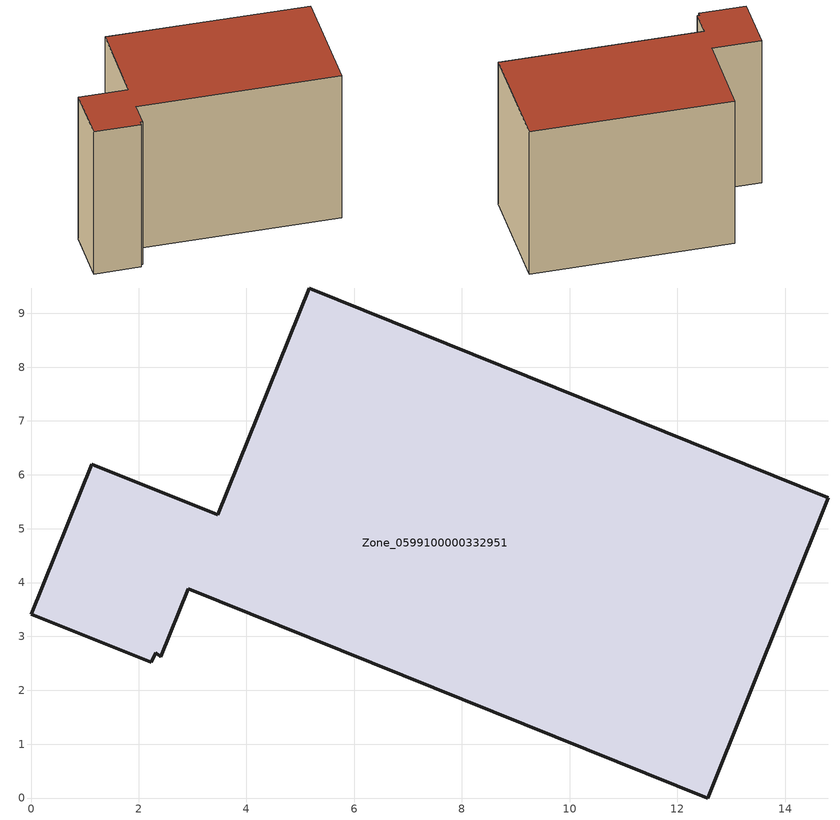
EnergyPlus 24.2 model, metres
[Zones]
Zone_0599100000332951
 floor ground (C_G): 2.31,2.69 2.23,2.52 0,3.41 1.13,6.2 3.47,5.26 5.16,9.47 14.81,5.57 12.57,0 2.92,3.89 2.41,2.63 z0
 wall outside (C_F): 3.47,5.26 1.13,6.2 0,3.41 2.23,2.52 2.31,2.69 2.41,2.63 2.92,3.89 12.57,0 14.81,5.57 5.16,9.47 3.47,5.26 z0:8.57
 roof outside (C_R): 2.23,2.52 2.31,2.69 2.41,2.63 2.92,3.89 12.57,0 14.81,5.57 5.16,9.47 3.47,5.26 1.13,6.2 0,3.41 z8.57
[BUILDING]
Pand.0599100000332951: North Axis=0; Terrain=City; Loads Convergence Tolerance Value=0.04; Temperature Convergence Tolerance Value=0.4; Solar Distribution=FullExterior; Maximum Number of Warmup Days=25; Minimum Number of Warmup Days=1
[Site:Location]
Rotterdam.The.Hague.AP_ZH_NLD Design_Conditions: Latitude=51.96; Longitude=4.45; Time Zone=1; Elevation=-4.5
[SITE:GROUNDTEMPERATURE:BUILDINGSURFACE]
18, 18, 18, 18, 18, 18, 18, 18, 18, 18, 18, 18
[MATERIAL] Thermal Absorptance=0.9; Solar Absorptance=0.7; Visible Absorptance=0.7
Name | Roughness | Thickness | Conductivity | Density | Specific Heat
G.TI.1975-1991 | MediumSmooth | 0.15 | 0.288461 | 540 | 1210
F.TI.1975-1991 | Rough | 0.3 | 0.230769 | 1920 | 840
R.TI.1975-1991 | MediumRough | 0.2 | 0.153846 | 1500 | 1000
[CONSTRUCTION]
C_G: G.TI.1975-1991
C_F: F.TI.1975-1991
C_R: R.TI.1975-1991
[ZONE]
Zone_0599100000332951: Type=1; Multiplier=1; Ceiling Height=Autocalculate; Volume=Autocalculate; Floor Area=autocalculate; Part of Total Floor Area=Yes
[ZONEINFILTRATION:DESIGNFLOWRATE]
Infil_Zone_0599100000332951: Zone or ZoneList or Space or SpaceList=Zone_0599100000332951; Schedule=AlwaysOn; Design Flow Rate Calculation Method=Flow/Area; Flow Rate per Floor Area=0.003; Constant Term Coefficient=1; Temperature Term Coefficient=0; Velocity Term Coefficient=0; Velocity Squared Term Coefficient=0
[HVACTEMPLATE:ZONE:IDEALLOADSAIRSYSTEM]
Zone_0599100000332951: Maximum Heating Supply Air Temperature=50; Minimum Cooling Supply Air Temperature=13; Maximum Heating Supply Air Humidity Ratio=0.0156; Minimum Cooling Supply Air Humidity Ratio=0.0077; Heating Limit=NoLimit; Cooling Limit=NoLimit; Dehumidification Control Type=ConstantSensibleHeatRatio; Cooling Sensible Heat Ratio=0.7; Dehumidification Setpoint=60; Humidification Control Type=None; Humidification Setpoint=30; Outdoor Air Method=None; Outdoor Air Flow Rate per Person=0.00944; Outdoor Air Flow Rate per Zone Floor Area=0; Outdoor Air Flow Rate per Zone=0; Demand Controlled Ventilation Type=None; Outdoor Air Economizer Type=NoEconomizer; Heat Recovery Type=None; Sensible Heat Recovery Effectiveness=0.7; Latent Heat Recovery Effectiveness=0.65
[ZONECONTROL:THERMOSTAT]
ThermostatControl_Zone_0599100000332951: Zone or ZoneList=Zone_0599100000332951; Control Type Schedule=DualSetpointControlType; Control 1=Thermostat_Zone_0599100000332951; Temperature Difference Between Cutout And Setpoint=0
[THERMOSTATSETPOINT:DUALSETPOINT]
Thermostat_Zone_0599100000332951: Heating Setpoint Temperature Schedule=HeatingSetpoint_Zone_0599100000332951; Cooling Setpoint Temperature Schedule=CoolingSetpoint_Zone_0599100000332951
[SCHEDULE:COMPACT]
HeatingSetpoint_Zone_0599100000332951: Through: 12/31, For: AllDays, Until: 24:00, 21
CoolingSetpoint_Zone_0599100000332951: Through: 12/31, For: AllDays, Until: 24:00, 24
DualSetpointControlType: Through: 12/31, For: AllDays, Until: 24:00, 4
AlwaysOn: Through: 12/31, For: AllDays, Until: 24:00, 1
